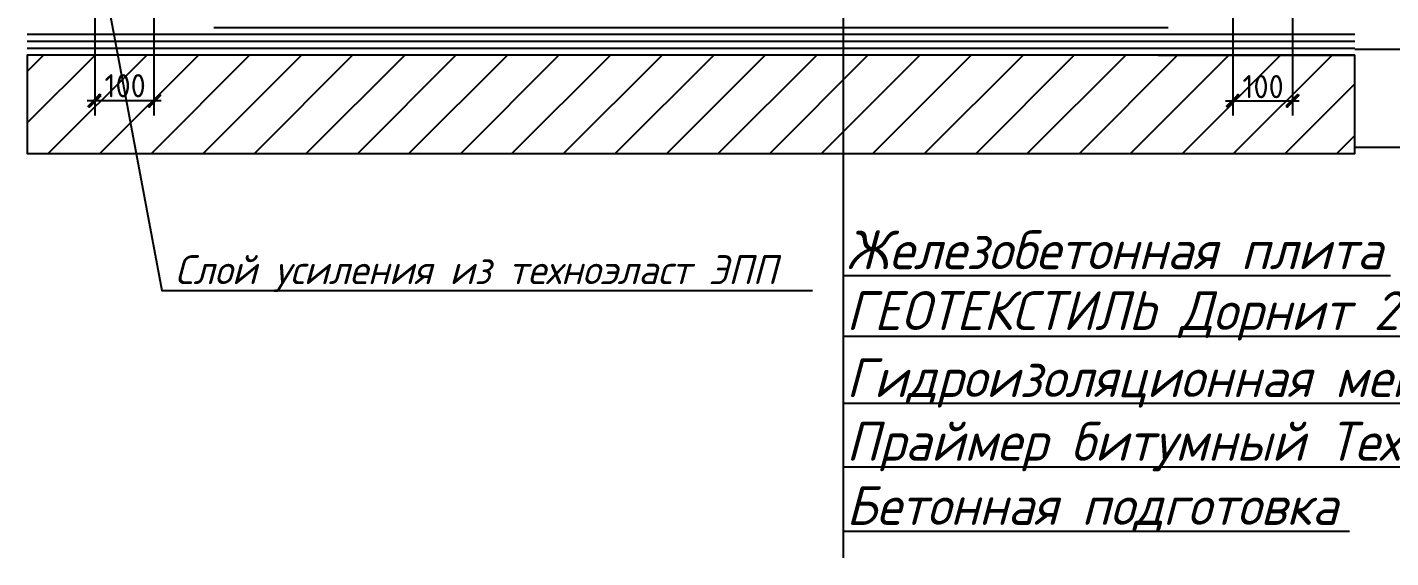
# Model space of a CAD drawing. Header units: millimetres. Extents: x 578 to 1029, y 98 to 264.
# Drawn here: x 697.299 to 698.478, y 146.166 to 146.624 of the extents above; entities that cross this region are included whole.
import ezdxf

# ---------------------------------------------------------------- set-up
doc = ezdxf.new("R2010")
doc.units = ezdxf.units.MM
doc.layers.add('ДнищеЛотков', color=7, linetype='Continuous', lineweight=30)
doc.styles.add('GOST-2.304_Type-B', font='GOST_Common_SpecSymbol.ttf')
doc.styles.add('GOST-2.304_Type-B_italic', font='GOST_Common Italic.ttf')

msp = doc.modelspace()

# ---------------------------------------------------------------- hatches: boundary and pattern name
at = {"linetype": 'Continuous'}
for points in [[(697.362, 146.5659), (697.3532, 146.5551), (697.3632, 146.5651), (697.362, 146.5659), (697.3532, 146.5551), (697.352, 146.5559)], [(697.4049, 146.5551), (697.4136, 146.5659), (697.4036, 146.5559), (697.4049, 146.5551), (697.4136, 146.5659), (697.4145, 146.5651)], [(698.3461, 146.5659), (698.337, 146.5551), (698.347, 146.5651), (698.3461, 146.5659), (698.337, 146.5551), (698.3361, 146.5559)], [(698.3886, 146.5551), (698.3974, 146.5659), (698.3874, 146.5559), (698.3886, 146.5551), (698.3974, 146.5659), (698.3986, 146.5651)]]:
    msp.add_hatch(color=0, dxfattribs=at).paths.add_polyline_path(points)

# ---------------------------------------------------------------- linework, layer by layer
at = {"color": 0, "linetype": 'Continuous'}
for points in [[(698.0049, 146.1659), (698.0049, 146.7276)], [(697.3578, 146.6343), (697.3578, 146.548)], [(697.3711, 146.6347), (697.4157, 146.3968), (697.9782, 146.3968)], [(697.409, 146.6343), (697.409, 146.548)], [(698.3415, 146.6343), (698.3415, 146.548)], [(698.3932, 146.6343), (698.3932, 146.548)], [(697.4607, 146.6239), (698.2857, 146.6239)], [(697.2995, 146.5859), (697.3136, 146.6001)], [(697.2995, 146.5414), (697.3582, 146.6001)], [(698.447, 146.6001), (697.2995, 146.6001), (697.2995, 146.5151), (698.447, 146.5151), (698.447, 146.5997), (698.277, 146.5997)], [(697.3182, 146.5155), (697.4028, 146.6001)], [(697.3628, 146.5155), (697.4474, 146.6001)], [(697.4074, 146.5155), (697.4915, 146.6001)], [(697.452, 146.5155), (697.5365, 146.6001)], [(697.4965, 146.5155), (697.5807, 146.6001)], [(697.5411, 146.5155), (697.6257, 146.6001)], [(697.5857, 146.5155), (697.6699, 146.6001)], [(697.6299, 146.5155), (697.7145, 146.6001)], [(697.6749, 146.5155), (697.759, 146.6001)], [(697.719, 146.5155), (697.8036, 146.6001)], [(697.7636, 146.5155), (697.8482, 146.6001)], [(697.8082, 146.5155), (697.8928, 146.6001)], [(697.8528, 146.5155), (697.9374, 146.6001)], [(697.8974, 146.5155), (697.982, 146.6001)], [(697.942, 146.5155), (698.0261, 146.6001)], [(697.9865, 146.5155), (698.0711, 146.6001)], [(698.0311, 146.5155), (698.1153, 146.6001)], [(698.0757, 146.5155), (698.1603, 146.6001)], [(698.1203, 146.5155), (698.2045, 146.6001)], [(698.1645, 146.5155), (698.249, 146.6001)], [(698.2095, 146.5155), (698.2936, 146.6001)], [(698.2536, 146.5155), (698.3382, 146.6001)], [(698.2986, 146.5155), (698.3828, 146.6001)], [(698.3428, 146.5155), (698.4274, 146.6001)], [(698.447, 146.6051), (698.5178, 146.6051)], [(698.3874, 146.5155), (698.447, 146.5751)], [(697.4153, 146.5605), (697.3511, 146.5605)], [(697.362, 146.5659), (697.3532, 146.5551), (697.352, 146.5559), (697.362, 146.5659)], [(697.3632, 146.5651), (697.362, 146.5659), (697.3532, 146.5551), (697.3632, 146.5651)], [(697.4036, 146.5559), (697.4049, 146.5551), (697.4136, 146.5659), (697.4036, 146.5559)], [(697.4049, 146.5551), (697.4136, 146.5659), (697.4145, 146.5651), (697.4049, 146.5551)], [(698.3353, 146.5605), (698.399, 146.5605)], [(698.3461, 146.5659), (698.337, 146.5551), (698.3361, 146.5559), (698.3461, 146.5659)], [(698.347, 146.5651), (698.3461, 146.5659), (698.337, 146.5551), (698.347, 146.5651)], [(698.3874, 146.5559), (698.3886, 146.5551), (698.3974, 146.5659), (698.3874, 146.5559)], [(698.3886, 146.5551), (698.3974, 146.5659), (698.3986, 146.5651), (698.3886, 146.5551)], [(698.432, 146.5155), (698.447, 146.5305)], [(698.447, 146.5205), (698.5178, 146.5205)], [(698.0049, 146.4097), (698.4778, 146.4097)], [(698.0049, 146.3572), (698.6357, 146.3572)], [(698.0049, 146.2993), (699.029, 146.2993)], [(698.0049, 146.2443), (698.772, 146.2443)], [(698.0049, 146.1889), (698.4424, 146.1889)]]:
    msp.add_lwpolyline(points, dxfattribs=at)
at = {"color": 1, "linetype": 'Continuous'}
for points in [[(697.2995, 146.618), (698.447, 146.618)], [(697.2995, 146.6122), (698.447, 146.6122)]]:
    msp.add_lwpolyline(points, dxfattribs=at)
at = {"color": 5, "linetype": 'Continuous'}
msp.add_lwpolyline([(697.2995, 146.6059), (698.447, 146.6059)], dxfattribs=at)

# ---------------------------------------------------------------- texts
at = {"layer": 'ДнищеЛотков', "linetype": 'Continuous', "lineweight": 13}
for s, height, style, p in [('100', 0.02, 'GOST-2.304_Type-B', (697.3662, 146.5636)), ('100', 0.02, 'GOST-2.304_Type-B', (698.3499, 146.5628)), ('Железобетонная плита', 0.033537, 'GOST-2.304_Type-B_italic', (698.0074, 146.4151)), ('Слой усиления из техноэласт ЭПП', 0.025, 'GOST-2.304_Type-B_italic', (697.427, 146.4022)), ('ГЕОТЕКСТИЛЬ Дорнит 2 слоя', 0.033537, 'GOST-2.304_Type-B_italic', (698.0074, 146.3626)), ('Гидроизоляционная мембрана Техноэласт ЭПП 2 слоя', 0.033537, 'GOST-2.304_Type-B_italic', (698.0074, 146.3047)), ('Праймер битумный ТехноНИКОЛЬ № 01*', 0.033537, 'GOST-2.304_Type-B_italic', (698.0074, 146.2497)), ('Бетонная подготовка', 0.033537, 'GOST-2.304_Type-B_italic', (698.0074, 146.1943))]:
    msp.add_text(s, height=height, dxfattribs=dict(at, style=style)).set_placement(p)

doc.saveas('drawing.dxf')
